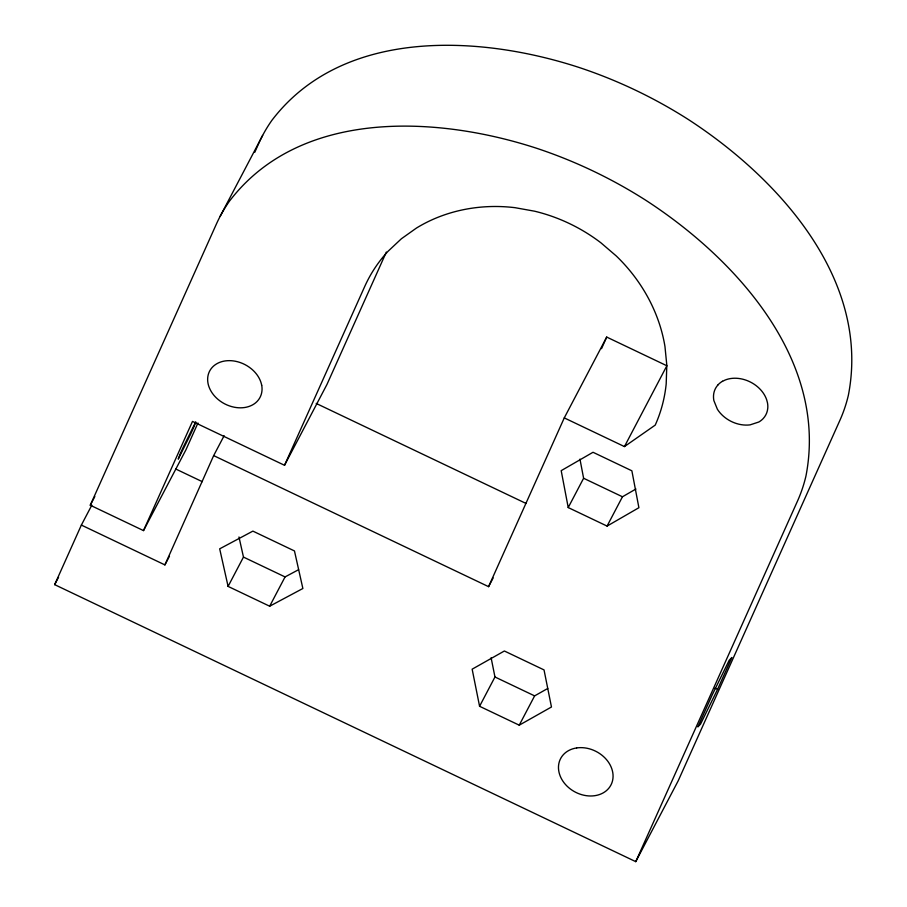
<?xml version="1.0" encoding="UTF-8"?>
<svg xmlns="http://www.w3.org/2000/svg" width="907" height="907" viewBox="0 0 907 907"><rect width="100%" height="100%" fill="white"/><g stroke="black" fill="none" stroke-linecap="round" stroke-linejoin="round"><path stroke-width="1.36" d="M195.799 422.05L194.019 426.619A23.548 0.703 -64.5 0 1 190.583 434.272L178.225 459.146L179.96 454.498A23.548 0.703 -64.5 0 1 183.395 446.845L195.572 422.186M224.12 435.711L213.667 455.609L164.904 564.902L81.369 525.074L54.658 584.641L635.762 861.65L678.198 780.825L839.893 420.349A219.789 173.668 27.7 0 0 848.374 395.225C870.856 279.424 778.206 177.829 688.254 119.452A388.502 306.974 27.7 0 0 579.369 67.56C479.531 34.885 342.585 27.527 271.851 120.393A219.789 173.668 27.7 0 0 258.778 143.329L254.731 152.353M197.964 422.979L185.946 449.781L143.51 530.606L90.269 505.222L216.342 224.154A219.789 173.668 27.7 0 1 229.414 201.218C300.16 108.341 437.095 115.722 536.933 148.374A388.502 306.974 27.7 0 1 645.818 200.288C735.781 258.642 828.42 360.249 805.949 476.05A219.789 173.668 27.7 0 1 797.457 501.174L635.762 861.65M143.51 530.606L192.488 421.415L284.526 465.291L326.962 384.466L386.348 252.055M284.526 465.291L364.671 286.612A207.113 163.657 27.7 0 1 388.026 251.307L401.382 238.768L416.438 228.065A185.98 146.957 27.7 0 1 432.968 219.381C452.514 210.73 473.908 206.49 495.256 206.49A151.73 119.883 27.7 0 1 514.949 207.669L534.574 211.195A143.181 113.126 27.7 0 1 547.454 214.812A141.651 111.924 27.7 0 1 584.176 231.466A143.181 113.126 27.7 0 1 600.922 242.815L616.238 255.944A151.73 119.883 27.7 0 1 629.866 270.66C643.743 287.496 654.423 307.008 660.681 327.926A185.98 146.957 27.7 0 1 664.967 346.542L666.815 365.294L666.192 383.91A207.113 163.657 27.7 0 1 655.217 425.111L624.447 446.584L564.267 417.9L488.578 586.659L213.667 455.609M601.5 348.673L606.704 337.075L666.872 365.759L624.447 446.584M717.55 689.399L731.87 657.484L729.183 660.285L712.176 694.989L697.857 726.904L700.555 724.103L717.55 689.399L715.011 688.186M220.197 216.251L262.633 135.426M90.269 505.222L94.838 496.514M81.369 525.074L91.811 505.188M54.658 584.641L58.57 577.181M164.904 564.902L169.473 556.195M228.088 586.398L219.687 548.837L252.883 531.117L294.469 550.946L302.87 588.496L269.674 606.216L228.088 586.398L243.473 557.091L238.972 536.978M269.674 606.216L285.059 576.92L298.584 569.698M564.267 417.9L606.704 337.075M488.578 586.659L493.147 577.952M568.224 507.557L561.195 470.654L593.019 452.276L631.873 470.801L638.902 507.705L607.078 526.083L568.224 507.557L583.609 478.261L579.958 459.123M479.576 706.281L472.15 669.185L504.371 650.999L544.03 669.91L551.467 706.995L519.235 725.181L479.576 706.281L494.961 676.985L491.106 657.745M607.078 526.083L622.463 496.775L635.932 489.009M519.235 725.181L534.62 695.884L547.749 688.47M722.505 381.314L725.181 380.022A28.14 22.233 27.7 0 1 734.489 378.23A28.854 22.8 27.7 0 1 744.658 379.727A29.126 23.015 27.7 0 1 754.273 384.307A28.854 22.8 27.7 0 1 761.971 391.325A28.14 22.233 27.7 0 1 766.676 399.806L767.458 402.742A27.233 21.519 27.7 0 1 767.73 408.535A27.029 21.36 27.7 0 1 763.275 418.478A27.255 21.541 27.7 0 1 758.808 422.016L750.1 424.861A28.752 22.72 27.7 0 1 736.654 423.592A29.126 23.015 27.7 0 1 727.04 419.011A28.752 22.72 27.7 0 1 717.392 409.272L713.866 400.577A27.255 21.541 27.7 0 1 714.092 392.039A27.029 21.36 27.7 0 1 718.049 384.851M583.609 478.261L622.463 496.775M316.203 403.434L525.901 503.385M175.697 468.987L202.272 481.662M243.473 557.091L285.059 576.92M494.961 676.985L534.62 695.884M261.692 385.192A27.641 21.836 27.7 0 1 261.942 391.019A27.493 21.723 27.7 0 1 257.429 401.087A27.641 21.836 27.7 0 1 252.951 404.669A27.902 22.051 27.7 0 1 247.339 406.948A28.242 22.312 27.7 0 1 244.21 407.572A28.57 22.573 27.7 0 1 234.153 407.198A28.843 22.788 27.7 0 1 218.304 399.636A28.57 22.573 27.7 0 1 213.451 394.715A28.242 22.312 27.7 0 1 208.769 386.201A27.902 22.051 27.7 0 1 207.998 383.23A27.641 21.836 27.7 0 1 208.259 374.625A27.493 21.723 27.7 0 1 210.526 369.58A27.641 21.836 27.7 0 1 214.324 365.442A27.902 22.051 27.7 0 1 219.403 362.483A28.242 22.312 27.7 0 1 225.458 360.895A28.57 22.573 27.7 0 1 235.514 361.269A28.843 22.788 27.7 0 1 251.364 368.832A28.57 22.573 27.7 0 1 256.216 373.752A28.242 22.312 27.7 0 1 259.731 379.341A27.902 22.051 27.7 0 1 261.67 385.226M718.072 384.783A27.255 21.541 27.7 0 1 722.528 381.246M576.625 747.946A28.956 22.879 27.7 0 0 563.258 754.783A29.364 23.208 27.7 0 0 558.599 765.145A29.024 22.936 27.7 0 0 559.528 774.17A28.559 22.573 27.7 0 0 564.131 782.866A28.06 22.165 27.7 0 0 588.235 795.893A28.559 22.573 27.7 0 0 598.064 794.997A29.024 22.936 27.7 0 0 606.182 790.847A29.364 23.208 27.7 0 0 612.939 778.467A28.956 22.879 27.7 0 0 610.876 766.449A28.366 22.414 27.7 0 0 605.162 758.15A28.015 22.131 27.7 0 0 586.738 748.196A28.366 22.414 27.7 0 0 576.625 747.946"/></g></svg>
